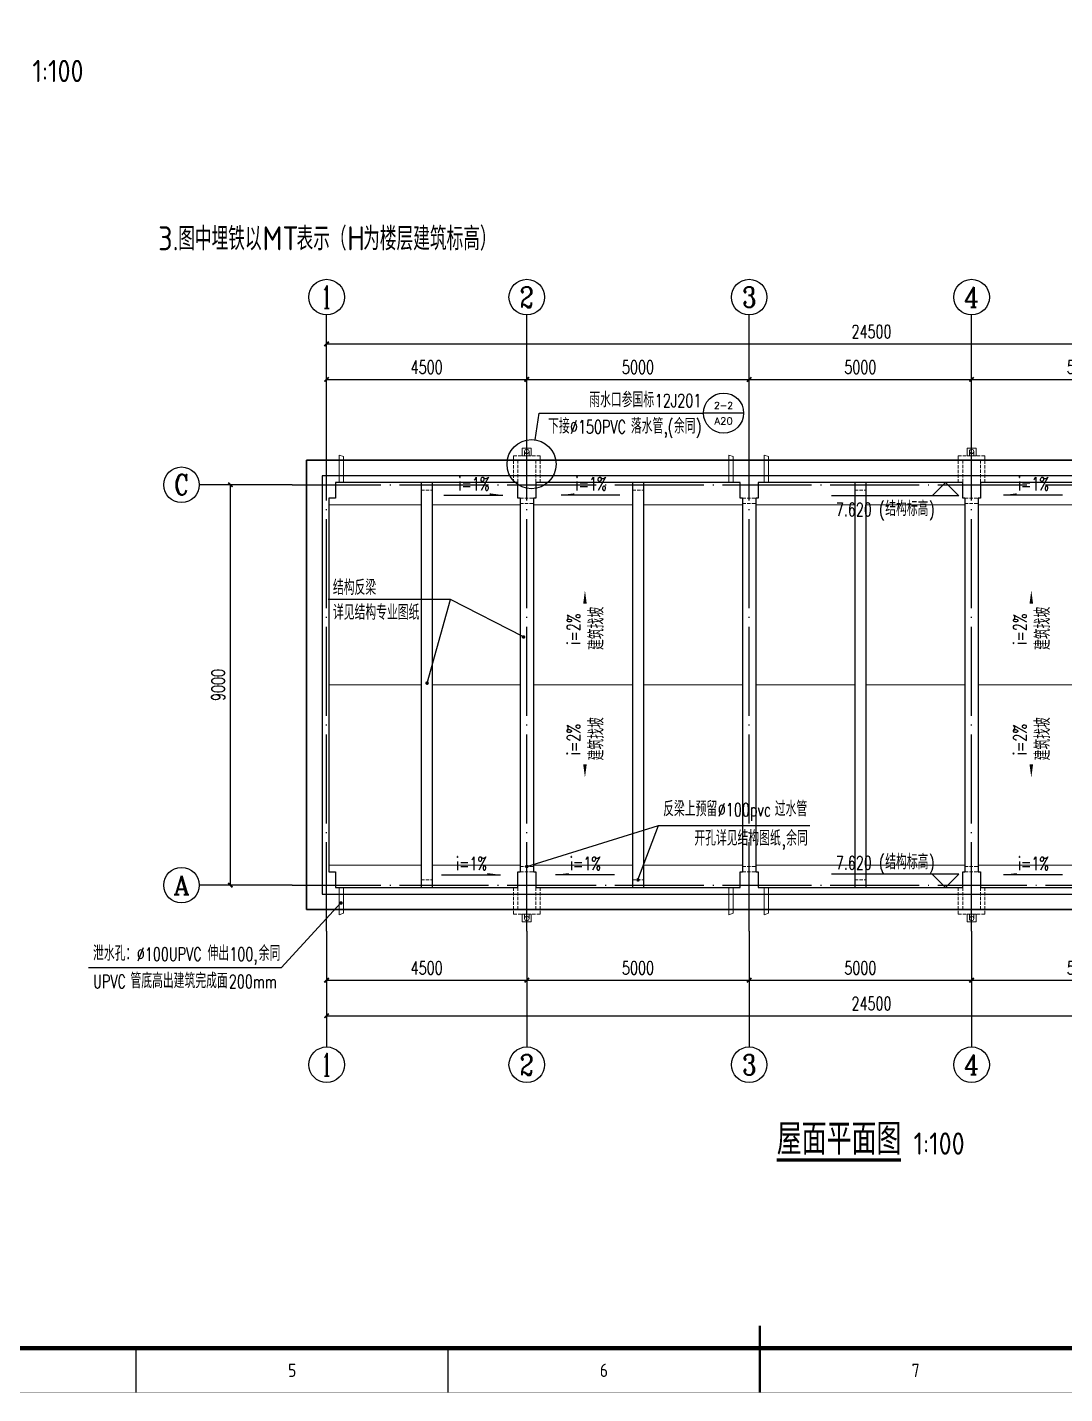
# Model space of a CAD drawing. Extents: x 170390 to 475615, y -37034 to 38097.
# Drawn here: x 317233 to 340554, y -30957 to -245 of the extents above; entities that cross this region are included whole.
import ezdxf
from ezdxf.enums import TextEntityAlignment as Align

# ---------------------------------------------------------------- set-up
doc = ezdxf.new("R2010")
doc.units = 0
doc.header["$LTSCALE"] = 1000
doc.header["$MEASUREMENT"] = 0
doc.linetypes.add('DASH', pattern=[0.35, 0.25, -0.1])
doc.linetypes.add('DOTE', pattern=[2.42, 2, -0.2, 0.02, -0.2])
doc.layers.get('0').update_dxf_attribs({"color": 8})
doc.layers.get('Defpoints').update_dxf_attribs({"color": 8})
for name, color, linetype in [('AXIS', 8, 'Continuous'), ('AXIS_TEXT', 8, 'Continuous'), ('DIM_ELEV', 8, 'Continuous'), ('DIM_IDEN', 8, 'Continuous'), ('DIM_LEAD', 8, 'Continuous'), ('DIM_SYMB', 8, 'Continuous'), ('DOTE', 8, 'DOTE'), ('PUB_TEXT', 8, 'Continuous'), ('WALL', 8, 'Continuous')]:
    doc.layers.add(name, color=color, linetype=linetype)
doc.layers.add('屋面', color=8, linetype='Continuous', lineweight=20)
doc.layers.add('水', color=8, linetype='Continuous', lineweight=18)
doc.styles.add('_HZTXT', font='txt.shx', dxfattribs={"width": 0.8, "bigfont": 'HZTXT.shx'})
doc.styles.add('_TCH_AXIS', font='COMPLEX.shx', dxfattribs={"bigfont": 'dxt.shx'})
doc.styles.add('_TCH_DIM', font='SIMPLEX', dxfattribs={"bigfont": 'GBCBIG'})
doc.styles.add('_TCH_DIM_T3', font='SIMPLEX', dxfattribs={"width": 0.705882, "bigfont": 'GBCBIG'})
doc.styles.add('_TCH_LABEL', font='COMPLEX', dxfattribs={"bigfont": 'GBCBIG'})
doc.styles.add('COMPLEX', font='COMPLEX')
doc.styles.get("Standard").update_dxf_attribs({"font": 'GBENOR', "bigfont": 'GBCBIG'})
doc.dimstyles.new('_TCH_ARCH&&100', dxfattribs={"dimtxt": 297.5, "dimasz": 100, "dimexe": 250, "dimexo": 300, "dimgap": 126.25, "dimtad": 1, "dimdec": 0, "dimzin": 0, "dimdsep": 46, "dimtxsty": '_TCH_DIM_T3', "dimblk": 'ARCHTICK', "dimcen": 0.09, "dimclrt": 7, "dimazin": 2, "dimtfac": 1, "dimtdec": 0, "dimtix": 1, "dimtmove": 2, "dimatfit": 3, "dimldrblk": 'ARCHTICK', "dimfxl": 0, "dimtolj": 1, "dimtzin": 0, "dimarcsym": 0})

# ---------------------------------------------------------------- blocks, each defined once
blk = doc.blocks.new('GEDI_WK_A1')
at = {"color": 3}
for p, q in [((280.33, 0), (280.33, 10)), ((350.42, 0), (350.42, 10)), ((420.5, 0), (420.5, 10))]:
    blk.add_line(p, q, dxfattribs=at)
for points, const_width in [([(0, 0), (841, 0), (841, 594), (0, 594)], 0.1), ([(25, 10), (831, 10), (831, 584), (25, 584)], 1)]:
    blk.add_lwpolyline(points, close=True, dxfattribs=dict(at, const_width=const_width))
at = {"color": 3, "const_width": 0.5}
blk.add_lwpolyline([(420.5, 0), (420.5, 15)], dxfattribs=at)
at = {"color": 3}
for s, p in [('5', (315.38, 5)), ('6', (385.46, 5)), ('7', (455.54, 5))]:
    blk.add_text(s, height=3, dxfattribs=at).set_placement(p, align=Align.MIDDLE)
blk = doc.blocks.new('_ArchTick')
at = {"color": 0, "linetype": 'ByBlock', "const_width": 0.4}
blk.add_lwpolyline([(-0.5, -0.5), (0.5, 0.5)], dxfattribs=at)
blk = doc.blocks.new('*D104')
at = {"layer": 'AXIS', "color": 0, "lineweight": -2, "transparency": 16777216}
for p, q in [((322884, -10527), (321548, -10527)), ((321798, -19527), (321798, -10527)), ((322884, -19527), (321548, -19527))]:
    blk.add_line(p, q, dxfattribs=at)
at = {"layer": 'Defpoints', "color": 0, "transparency": 16777216}
for p in [(321798, -10527), (323184, -10527), (323184, -19527)]:
    blk.add_point(p, dxfattribs=at)
at = {"layer": 'AXIS', "color": 0, "lineweight": -2, "transparency": 16777216, "xscale": 100, "yscale": 100, "zscale": 100}
for p, rotation in [((321798, -10527), 90), ((321798, -19527), 270)]:
    blk.add_blockref('_ArchTick', p, dxfattribs=dict(at, rotation=rotation))
at = {"layer": 'AXIS', "color": 7, "transparency": 16777216, "insert": (321523, -15027), "char_height": 297.5, "attachment_point": 5, "rotation": 90, "style": '_TCH_DIM_T3'}
blk.add_mtext('\\A1;9000', dxfattribs=at)
blk = doc.blocks.new('*D108')
at = {"layer": 'AXIS', "color": 0, "lineweight": -2, "transparency": 16777216}
for p, q in [((323961, -9003), (323961, -7910)), ((328461, -9003), (328461, -7910)), ((323961, -8160), (328461, -8160))]:
    blk.add_line(p, q, dxfattribs=at)
at = {"layer": 'Defpoints', "color": 0, "transparency": 16777216}
for p in [(328461, -8160), (323961, -9303), (328461, -9303)]:
    blk.add_point(p, dxfattribs=at)
at = {"layer": 'AXIS', "color": 0, "lineweight": -2, "transparency": 16777216, "xscale": 100, "yscale": 100, "zscale": 100, "rotation": 180}
blk.add_blockref('_ArchTick', (323961, -8160), dxfattribs=at)
at = {"layer": 'AXIS', "color": 0, "lineweight": -2, "transparency": 16777216, "xscale": 100, "yscale": 100, "zscale": 100}
blk.add_blockref('_ArchTick', (328461, -8160), dxfattribs=at)
at = {"layer": 'AXIS', "color": 7, "transparency": 16777216, "insert": (326211, -7885), "char_height": 297.5, "attachment_point": 5, "style": '_TCH_DIM_T3'}
blk.add_mtext('\\A1;4500', dxfattribs=at)
blk = doc.blocks.new('*D109')
at = {"layer": 'AXIS', "color": 0, "lineweight": -2, "transparency": 16777216}
for p, q in [((328461, -9003), (328461, -7910)), ((333461, -9003), (333461, -7910)), ((328461, -8160), (333461, -8160))]:
    blk.add_line(p, q, dxfattribs=at)
at = {"layer": 'Defpoints', "color": 0, "transparency": 16777216}
for p in [(333461, -8160), (328461, -9303), (333461, -9303)]:
    blk.add_point(p, dxfattribs=at)
at = {"layer": 'AXIS', "color": 0, "lineweight": -2, "transparency": 16777216, "xscale": 100, "yscale": 100, "zscale": 100, "rotation": 180}
blk.add_blockref('_ArchTick', (328461, -8160), dxfattribs=at)
at = {"layer": 'AXIS', "color": 0, "lineweight": -2, "transparency": 16777216, "xscale": 100, "yscale": 100, "zscale": 100}
blk.add_blockref('_ArchTick', (333461, -8160), dxfattribs=at)
at = {"layer": 'AXIS', "color": 7, "transparency": 16777216, "insert": (330961, -7885), "char_height": 297.5, "attachment_point": 5, "style": '_TCH_DIM_T3'}
blk.add_mtext('\\A1;5000', dxfattribs=at)
blk = doc.blocks.new('*D110')
at = {"layer": 'AXIS', "color": 0, "lineweight": -2, "transparency": 16777216}
for p, q in [((333461, -9003), (333461, -7910)), ((338461, -9003), (338461, -7910)), ((333461, -8160), (338461, -8160))]:
    blk.add_line(p, q, dxfattribs=at)
at = {"layer": 'Defpoints', "color": 0, "transparency": 16777216}
for p in [(338461, -8160), (333461, -9303), (338461, -9303)]:
    blk.add_point(p, dxfattribs=at)
at = {"layer": 'AXIS', "color": 0, "lineweight": -2, "transparency": 16777216, "xscale": 100, "yscale": 100, "zscale": 100, "rotation": 180}
blk.add_blockref('_ArchTick', (333461, -8160), dxfattribs=at)
at = {"layer": 'AXIS', "color": 0, "lineweight": -2, "transparency": 16777216, "xscale": 100, "yscale": 100, "zscale": 100}
blk.add_blockref('_ArchTick', (338461, -8160), dxfattribs=at)
at = {"layer": 'AXIS', "color": 7, "transparency": 16777216, "insert": (335961, -7885), "char_height": 297.5, "attachment_point": 5, "style": '_TCH_DIM_T3'}
blk.add_mtext('\\A1;5000', dxfattribs=at)
blk = doc.blocks.new('*D111')
at = {"layer": 'AXIS', "color": 0, "lineweight": -2, "transparency": 16777216}
for p, q in [((338461, -9003), (338461, -7910)), ((343461, -9003), (343461, -7910)), ((338461, -8160), (343461, -8160))]:
    blk.add_line(p, q, dxfattribs=at)
at = {"layer": 'Defpoints', "color": 0, "transparency": 16777216}
for p in [(343461, -8160), (338461, -9303), (343461, -9303)]:
    blk.add_point(p, dxfattribs=at)
at = {"layer": 'AXIS', "color": 0, "lineweight": -2, "transparency": 16777216, "xscale": 100, "yscale": 100, "zscale": 100, "rotation": 180}
blk.add_blockref('_ArchTick', (338461, -8160), dxfattribs=at)
at = {"layer": 'AXIS', "color": 0, "lineweight": -2, "transparency": 16777216, "xscale": 100, "yscale": 100, "zscale": 100}
blk.add_blockref('_ArchTick', (343461, -8160), dxfattribs=at)
at = {"layer": 'AXIS', "color": 7, "transparency": 16777216, "insert": (340961, -7885), "char_height": 297.5, "attachment_point": 5, "style": '_TCH_DIM_T3'}
blk.add_mtext('\\A1;5000', dxfattribs=at)
blk = doc.blocks.new('*D113')
at = {"layer": 'AXIS', "color": 0, "lineweight": -2, "transparency": 16777216}
for p, q in [((323961, -9003), (323961, -7110)), ((323961, -7360), (348461, -7360)), ((348461, -9003), (348461, -7110))]:
    blk.add_line(p, q, dxfattribs=at)
at = {"layer": 'Defpoints', "color": 0, "transparency": 16777216}
for p in [(348461, -7360), (323961, -9303), (348461, -9303)]:
    blk.add_point(p, dxfattribs=at)
at = {"layer": 'AXIS', "color": 0, "lineweight": -2, "transparency": 16777216, "xscale": 100, "yscale": 100, "zscale": 100, "rotation": 180}
blk.add_blockref('_ArchTick', (323961, -7360), dxfattribs=at)
at = {"layer": 'AXIS', "color": 0, "lineweight": -2, "transparency": 16777216, "xscale": 100, "yscale": 100, "zscale": 100}
blk.add_blockref('_ArchTick', (348461, -7360), dxfattribs=at)
at = {"layer": 'AXIS', "color": 7, "transparency": 16777216, "insert": (336211, -7085), "char_height": 297.5, "attachment_point": 5, "style": '_TCH_DIM_T3'}
blk.add_mtext('\\A1;24500', dxfattribs=at)
blk = doc.blocks.new('*D114')
at = {"layer": 'AXIS', "color": 0, "lineweight": -2, "transparency": 16777216}
for p, q in [((323961, -20859), (323961, -21913)), ((328461, -20859), (328461, -21913)), ((323961, -21663), (328461, -21663))]:
    blk.add_line(p, q, dxfattribs=at)
at = {"layer": 'Defpoints', "color": 0, "transparency": 16777216}
for p in [(323961, -20559), (328461, -20559), (328461, -21663)]:
    blk.add_point(p, dxfattribs=at)
at = {"layer": 'AXIS', "color": 0, "lineweight": -2, "transparency": 16777216, "xscale": 100, "yscale": 100, "zscale": 100, "rotation": 180}
blk.add_blockref('_ArchTick', (323961, -21663), dxfattribs=at)
at = {"layer": 'AXIS', "color": 0, "lineweight": -2, "transparency": 16777216, "xscale": 100, "yscale": 100, "zscale": 100}
blk.add_blockref('_ArchTick', (328461, -21663), dxfattribs=at)
at = {"layer": 'AXIS', "color": 7, "transparency": 16777216, "insert": (326211, -21388), "char_height": 297.5, "attachment_point": 5, "style": '_TCH_DIM_T3'}
blk.add_mtext('\\A1;4500', dxfattribs=at)
blk = doc.blocks.new('*D115')
at = {"layer": 'AXIS', "color": 0, "lineweight": -2, "transparency": 16777216}
for p, q in [((328461, -20859), (328461, -21913)), ((333461, -20859), (333461, -21913)), ((328461, -21663), (333461, -21663))]:
    blk.add_line(p, q, dxfattribs=at)
at = {"layer": 'Defpoints', "color": 0, "transparency": 16777216}
for p in [(328461, -20559), (333461, -20559), (333461, -21663)]:
    blk.add_point(p, dxfattribs=at)
at = {"layer": 'AXIS', "color": 0, "lineweight": -2, "transparency": 16777216, "xscale": 100, "yscale": 100, "zscale": 100, "rotation": 180}
blk.add_blockref('_ArchTick', (328461, -21663), dxfattribs=at)
at = {"layer": 'AXIS', "color": 0, "lineweight": -2, "transparency": 16777216, "xscale": 100, "yscale": 100, "zscale": 100}
blk.add_blockref('_ArchTick', (333461, -21663), dxfattribs=at)
at = {"layer": 'AXIS', "color": 7, "transparency": 16777216, "insert": (330961, -21388), "char_height": 297.5, "attachment_point": 5, "style": '_TCH_DIM_T3'}
blk.add_mtext('\\A1;5000', dxfattribs=at)
blk = doc.blocks.new('*D116')
at = {"layer": 'AXIS', "color": 0, "lineweight": -2, "transparency": 16777216}
for p, q in [((333461, -20859), (333461, -21913)), ((338461, -20859), (338461, -21913)), ((333461, -21663), (338461, -21663))]:
    blk.add_line(p, q, dxfattribs=at)
at = {"layer": 'Defpoints', "color": 0, "transparency": 16777216}
for p in [(333461, -20559), (338461, -20559), (338461, -21663)]:
    blk.add_point(p, dxfattribs=at)
at = {"layer": 'AXIS', "color": 0, "lineweight": -2, "transparency": 16777216, "xscale": 100, "yscale": 100, "zscale": 100, "rotation": 180}
blk.add_blockref('_ArchTick', (333461, -21663), dxfattribs=at)
at = {"layer": 'AXIS', "color": 0, "lineweight": -2, "transparency": 16777216, "xscale": 100, "yscale": 100, "zscale": 100}
blk.add_blockref('_ArchTick', (338461, -21663), dxfattribs=at)
at = {"layer": 'AXIS', "color": 7, "transparency": 16777216, "insert": (335961, -21388), "char_height": 297.5, "attachment_point": 5, "style": '_TCH_DIM_T3'}
blk.add_mtext('\\A1;5000', dxfattribs=at)
blk = doc.blocks.new('*D117')
at = {"layer": 'AXIS', "color": 0, "lineweight": -2, "transparency": 16777216}
for p, q in [((338461, -20859), (338461, -21913)), ((343461, -20859), (343461, -21913)), ((338461, -21663), (343461, -21663))]:
    blk.add_line(p, q, dxfattribs=at)
at = {"layer": 'Defpoints', "color": 0, "transparency": 16777216}
for p in [(338461, -20559), (343461, -20559), (343461, -21663)]:
    blk.add_point(p, dxfattribs=at)
at = {"layer": 'AXIS', "color": 0, "lineweight": -2, "transparency": 16777216, "xscale": 100, "yscale": 100, "zscale": 100, "rotation": 180}
blk.add_blockref('_ArchTick', (338461, -21663), dxfattribs=at)
at = {"layer": 'AXIS', "color": 0, "lineweight": -2, "transparency": 16777216, "xscale": 100, "yscale": 100, "zscale": 100}
blk.add_blockref('_ArchTick', (343461, -21663), dxfattribs=at)
at = {"layer": 'AXIS', "color": 7, "transparency": 16777216, "insert": (340961, -21388), "char_height": 297.5, "attachment_point": 5, "style": '_TCH_DIM_T3'}
blk.add_mtext('\\A1;5000', dxfattribs=at)
blk = doc.blocks.new('*D119')
at = {"layer": 'AXIS', "color": 0, "lineweight": -2, "transparency": 16777216}
for p, q in [((323961, -20859), (323961, -22713)), ((348461, -20859), (348461, -22713)), ((323961, -22463), (348461, -22463))]:
    blk.add_line(p, q, dxfattribs=at)
at = {"layer": 'Defpoints', "color": 0, "transparency": 16777216}
for p in [(323961, -20559), (348461, -20559), (348461, -22463)]:
    blk.add_point(p, dxfattribs=at)
at = {"layer": 'AXIS', "color": 0, "lineweight": -2, "transparency": 16777216, "xscale": 100, "yscale": 100, "zscale": 100, "rotation": 180}
blk.add_blockref('_ArchTick', (323961, -22463), dxfattribs=at)
at = {"layer": 'AXIS', "color": 0, "lineweight": -2, "transparency": 16777216, "xscale": 100, "yscale": 100, "zscale": 100}
blk.add_blockref('_ArchTick', (348461, -22463), dxfattribs=at)
at = {"layer": 'AXIS', "color": 7, "transparency": 16777216, "insert": (336211, -22188), "char_height": 297.5, "attachment_point": 5, "style": '_TCH_DIM_T3'}
blk.add_mtext('\\A1;24500', dxfattribs=at)
blk = doc.blocks.new('_AXISO')
blk.add_circle((0, 0), 0.5)
at = {"layer": 'AXIS_TEXT', "style": 'COMPLEX', "width": 1.041667}
blk.add_attdef('A', text='', height=0.56, dxfattribs=at).set_placement((-0.25, -0.28), (0.25, -0.28), align=Align.FIT)

msp = doc.modelspace()

# ---------------------------------------------------------------- hatches: boundary and pattern name
at = {"layer": 'DIM_SYMB'}
for points in [[(327924.9, -10759.5), (327624.9, -10759.5), (327624.9, -10719.5)], [(329231.5, -10759.5), (329531.5, -10759.5), (329531.5, -10719.5)], [(339178.6, -10759.5), (339478.6, -10759.5), (339478.6, -10719.5)], [(327871.6, -19295.2), (327571.6, -19295.2), (327571.6, -19255.2)], [(329104.9, -19295.2), (329404.9, -19295.2), (329404.9, -19255.2)], [(339178.6, -19295.2), (339478.6, -19295.2), (339478.6, -19255.2)]]:
    msp.add_hatch(color=256, dxfattribs=at).paths.add_polyline_path(points)

# ---------------------------------------------------------------- linework, layer by layer
for p, q in [((328661.5, -9977.3), (328261.5, -9977.3)), ((338661.5, -9977.3), (338261.5, -9977.3)), ((328661.5, -20077.3), (328261.5, -20077.3)), ((338661.5, -20077.3), (338261.5, -20077.3))]:
    msp.add_line(p, q)
at = {"color": 4}
for p, q in [((326086.5, -10477.3), (326086.5, -19577.3)), ((326336.5, -10477.3), (326336.5, -19577.3)), ((330836.5, -10477.3), (330836.5, -19577.3)), ((331086.5, -10477.3), (331086.5, -19577.3)), ((335836.5, -10477.3), (335836.5, -19577.3)), ((336086.5, -10477.3), (336086.5, -19577.3)), ((328311.5, -10827.3), (328311.5, -19227.3)), ((328611.5, -10827.3), (328611.5, -19227.3)), ((333311.5, -10827.3), (333311.5, -19227.3)), ((333611.5, -10827.3), (333611.5, -19227.3)), ((338311.5, -10827.3), (338311.5, -19227.3)), ((338611.5, -10827.3), (338611.5, -19227.3))]:
    msp.add_line(p, q, dxfattribs=at)
for points in [[(343961.5, -20077.3), (323511.5, -20077.3), (323511.5, -9977.3), (343961.5, -9977.3)], [(348911.5, -14777.3), (343961.5, -14777.3), (343961.5, -9977.3), (323511.5, -9977.3), (323511.5, -20077.3), (348911.5, -20077.3), (348911.5, -14777.3)]]:
    msp.add_lwpolyline(points)
msp.add_lwpolyline([(348561.5, -15127.3), (343611.5, -15127.3), (343611.5, -10327.3), (323861.5, -10327.3), (323861.5, -19727.3), (348561.5, -19727.3)], close=True)
for points in [[(324161.5, -10477.3), (324161.5, -10827.3), (324011.5, -10827.3)], [(328261.5, -10477.3), (324161.5, -10477.3)], [(328311.5, -10827.3), (328261.5, -10827.3), (328261.5, -10477.3)], [(328661.5, -10477.3), (328661.5, -10827.3), (328611.5, -10827.3)], [(333261.5, -10477.3), (328661.5, -10477.3)], [(333311.5, -10827.3), (333261.5, -10827.3), (333261.5, -10477.3)], [(333661.5, -10477.3), (333661.5, -10827.3), (333611.5, -10827.3)], [(338261.5, -10477.3), (333661.5, -10477.3)], [(338311.5, -10827.3), (338261.5, -10827.3), (338261.5, -10477.3)], [(338661.5, -10477.3), (338661.5, -10827.3), (338611.5, -10827.3)], [(343261.5, -10477.3), (338661.5, -10477.3)], [(324011.5, -10827.3), (324011.5, -19227.3)], [(324011.5, -19227.3), (324161.5, -19227.3), (324161.5, -19577.3)], [(328261.5, -19577.3), (328261.5, -19227.3), (328311.5, -19227.3)], [(328611.5, -19227.3), (328661.5, -19227.3), (328661.5, -19577.3)], [(333261.5, -19577.3), (333261.5, -19227.3), (333311.5, -19227.3)], [(333611.5, -19227.3), (333661.5, -19227.3), (333661.5, -19577.3)], [(338261.5, -19577.3), (338261.5, -19227.3), (338311.5, -19227.3)], [(338611.5, -19227.3), (338661.5, -19227.3), (338661.5, -19577.3)], [(324161.5, -19577.3), (328261.5, -19577.3)], [(328661.5, -19577.3), (333261.5, -19577.3)], [(333661.5, -19577.3), (338261.5, -19577.3)], [(338661.5, -19577.3), (343261.5, -19577.3)]]:
    msp.add_lwpolyline(points, dxfattribs=at)
at = {"layer": 'AXIS'}
for p, q in [((323961.5, -9303.5), (323961.5, -6709.6)), ((328461.5, -9303.5), (328461.5, -6709.6)), ((333461.5, -9303.5), (333461.5, -6709.6)), ((338461.5, -9303.5), (338461.5, -6709.6)), ((323183.6, -10527.3), (321098.3, -10527.3)), ((323183.6, -19527.3), (321098.3, -19527.3)), ((323961.5, -20558.9), (323961.5, -23163.2)), ((328461.5, -20558.9), (328461.5, -23163.2)), ((333461.5, -20558.9), (333461.5, -23163.2)), ((338461.5, -20558.9), (338461.5, -23163.2))]:
    msp.add_line(p, q, dxfattribs=at)
at = {"layer": 'DIM_ELEV'}
for p, q in [((337872.8, -10477.3), (337572.8, -10777.3)), ((337872.8, -10477.3), (338172.8, -10777.3)), ((338172.8, -10777.3), (335313.5, -10777.3)), ((338172.8, -19277.3), (335313.5, -19277.3)), ((337872.8, -19577.3), (337572.8, -19277.3)), ((337872.8, -19577.3), (338172.8, -19277.3))]:
    msp.add_line(p, q, dxfattribs=at)
at = {"layer": 'DIM_IDEN'}
for p, q in [((328650.7, -9517.2), (328740.2, -8916.2)), ((328740.2, -8916.2), (332435.7, -8916.2)), ((333335.7, -8916.2), (332435.7, -8916.2))]:
    msp.add_line(p, q, dxfattribs=at)
for centre, radius in [((332885.7, -8916.2), 450), ((328569.3, -10063.1), 551.9)]:
    msp.add_circle(centre, radius, dxfattribs=at)
at = {"layer": 'DIM_LEAD'}
for p, q in [((326744, -13108.5), (323998.1, -13108.5)), ((326219.6, -14985.4), (326744, -13108.5)), ((328388.1, -13948.5), (326744, -13108.5)), ((328388.1, -13948.5), (326744, -13108.5)), ((328461.5, -19107.3), (331419.2, -18183.4)), ((330961.5, -19407.3), (331419.2, -18183.4)), ((330961.5, -19407.3), (331419.2, -18183.4)), ((331419.2, -18183.4), (334826.2, -18183.4)), ((324284.3, -19927.5), (322943.5, -21388.7)), ((322943.5, -21388.7), (318606.2, -21388.7))]:
    msp.add_line(p, q, dxfattribs=at)
at = {"layer": 'DIM_LEAD', "const_width": 40}
for points in [[(328405.9, -13957.6, 1), (328370.3, -13939.4, 1)], [(328405.9, -13957.6, 1), (328370.3, -13939.4, 1)], [(326214.2, -15004.7, 1), (326225, -14966.2, 1)], [(328442.4, -19113.3, 1), (328480.6, -19101.4, 1)], [(330954.5, -19426.1, 1), (330968.5, -19388.6, 1)], [(330954.5, -19426.1, 1), (330968.5, -19388.6, 1)], [(324297.8, -19912.8, 1), (324270.8, -19942.2, 1)]]:
    msp.add_lwpolyline(points, format="xyb", close=True, dxfattribs=at)
at = {"layer": 'DIM_SYMB'}
for points in [[(326599.4, -10759.5), (327924.9, -10759.5)], [(330557, -10759.5), (329231.5, -10759.5)], [(340504, -10759.5), (339178.6, -10759.5)], [(326546.1, -19295.2), (327871.6, -19295.2)], [(330430.4, -19295.2), (329104.9, -19295.2)], [(340504, -19295.2), (339178.6, -19295.2)]]:
    msp.add_lwpolyline(points, dxfattribs=at)
for points in [[(329769.7, -14627.2, 0, 0, 0), (329769.7, -12900.8, 0, 80, 0), (329769.7, -13200.8, 0, 0, 0)], [(339804.1, -14627.2, 0, 0, 0), (339804.1, -12900.8, 0, 80, 0), (339804.1, -13200.8, 0, 0, 0)], [(329769.7, -15383.6, 0, 0, 0), (329769.7, -17110, 0, 80, 0), (329769.7, -16810, 0, 0, 0)], [(339804.1, -15383.6, 0, 0, 0), (339804.1, -17110, 0, 80, 0), (339804.1, -16810, 0, 0, 0)]]:
    msp.add_lwpolyline(points, format="xyseb", dxfattribs=at)
at = {"layer": 'DIM_SYMB', "lineweight": 0, "const_width": 70}
msp.add_lwpolyline([(334082.2, -25703.2), (336876.7, -25703.2)], dxfattribs=at)
at = {"layer": 'DOTE'}
for p, q in [((323961.5, -20558.9), (323961.5, -9303.5)), ((328461.5, -20558.9), (328461.5, -9303.5)), ((333461.5, -20558.9), (333461.5, -9303.5)), ((338461.5, -20558.9), (338461.5, -9303.5)), ((323183.6, -10527.3), (349517.3, -10527.3)), ((323183.6, -19527.3), (349517.3, -19527.3))]:
    msp.add_line(p, q, dxfattribs=at)
at = {"layer": 'WALL'}
msp.add_line((323511.5, -10427.3), (323511.5, -19627.3), dxfattribs=at)
at = {"layer": '屋面'}
for p, q in [((324011.5, -15027.3), (326086.5, -15027.3)), ((326336.5, -15027.3), (328311.5, -15027.3)), ((328611.5, -15027.3), (330836.5, -15027.3)), ((331086.5, -15027.3), (333311.5, -15027.3)), ((333611.5, -15027.3), (335836.5, -15027.3)), ((336086.5, -15027.3), (338311.5, -15027.3)), ((338611.5, -15027.3), (340836.5, -15027.3))]:
    msp.add_line(p, q, dxfattribs=at)
for points in [[(326086.5, -10977.3), (324011.5, -10977.3)], [(328311.5, -10977.3), (326336.5, -10977.3)], [(330836.5, -10977.3), (328611.5, -10977.3)], [(333311.5, -10977.3), (331086.5, -10977.3)], [(335836.5, -10977.3), (333611.5, -10977.3)], [(338311.5, -10977.3), (336086.5, -10977.3)], [(340836.5, -10977.3), (338611.5, -10977.3)], [(326086.5, -19077.3), (324011.5, -19077.3)], [(328311.5, -19077.3), (326336.5, -19077.3)], [(330836.5, -19077.3), (328611.5, -19077.3)], [(333311.5, -19077.3), (331086.5, -19077.3)], [(335836.5, -19077.3), (333611.5, -19077.3)], [(338311.5, -19077.3), (336086.5, -19077.3)], [(340836.5, -19077.3), (338611.5, -19077.3)]]:
    msp.add_lwpolyline(points, dxfattribs=at)
at = {"layer": '水', "color": 6, "ltscale": 0.3}
for p, q in [((324242, -9861.7), (324242, -10477.3)), ((324342, -9895.3), (324242, -9861.7)), ((324342, -9895.3), (324342, -10477.3)), ((333002.8, -9861.7), (333002.8, -10477.3)), ((333102.8, -9895.3), (333002.8, -9861.7)), ((333102.8, -9895.3), (333102.8, -10477.3)), ((333797.8, -9861.7), (333797.8, -10477.3)), ((333897.8, -9895.3), (333797.8, -9861.7)), ((333897.8, -9895.3), (333897.8, -10477.3)), ((324242, -20192.9), (324242, -19577.3)), ((324342, -20159.4), (324342, -19577.3)), ((333002.8, -20192.9), (333002.8, -19577.3)), ((333102.8, -20159.4), (333102.8, -19577.3)), ((333797.8, -20192.9), (333797.8, -19577.3)), ((333897.8, -20159.4), (333897.8, -19577.3)), ((324342, -20159.4), (324242, -20192.9)), ((333102.8, -20159.4), (333002.8, -20192.9)), ((333897.8, -20159.4), (333797.8, -20192.9))]:
    msp.add_line(p, q, dxfattribs=at)
at = {"layer": '水', "linetype": 'DASH', "ltscale": 0.3}
for p, q in [((328161.5, -9877.3), (328161.5, -10477.3)), ((328761.5, -9877.3), (328161.5, -9877.3)), ((328261.5, -9977.3), (328261.5, -10477.3)), ((328661.5, -9977.3), (328261.5, -9977.3)), ((328661.5, -9977.3), (328661.5, -10477.3)), ((328761.5, -9877.3), (328761.5, -10477.3)), ((338161.5, -9877.3), (338161.5, -10477.3)), ((338761.5, -9877.3), (338161.5, -9877.3)), ((338261.5, -9977.3), (338261.5, -10477.3)), ((338661.5, -9977.3), (338261.5, -9977.3)), ((338661.5, -9977.3), (338661.5, -10477.3)), ((338761.5, -9877.3), (338761.5, -10477.3)), ((326086.5, -10527.3), (326336.5, -10527.3)), ((326086.5, -10647.3), (326336.5, -10647.3)), ((330836.5, -10527.3), (331086.5, -10527.3)), ((330836.5, -10647.3), (331086.5, -10647.3)), ((335836.5, -10527.3), (336086.5, -10527.3)), ((335836.5, -10647.3), (336086.5, -10647.3)), ((328311.5, -10827.3), (328611.5, -10827.3)), ((328311.5, -10947.3), (328611.5, -10947.3)), ((333311.5, -10827.3), (333611.5, -10827.3)), ((333311.5, -10947.3), (333611.5, -10947.3)), ((338311.5, -10827.3), (338611.5, -10827.3)), ((338311.5, -10947.3), (338611.5, -10947.3)), ((328311.5, -19107.3), (328611.5, -19107.3)), ((328311.5, -19227.3), (328611.5, -19227.3)), ((333311.5, -19107.3), (333611.5, -19107.3)), ((333311.5, -19227.3), (333611.5, -19227.3)), ((338311.5, -19107.3), (338611.5, -19107.3)), ((338311.5, -19227.3), (338611.5, -19227.3)), ((326086.5, -19407.3), (326336.5, -19407.3)), ((326086.5, -19527.3), (326336.5, -19527.3)), ((328161.5, -20177.3), (328161.5, -19577.3)), ((328261.5, -20077.3), (328261.5, -19577.3)), ((328661.5, -20077.3), (328661.5, -19577.3)), ((328761.5, -20177.3), (328761.5, -19577.3)), ((330836.5, -19407.3), (331086.5, -19407.3)), ((330836.5, -19527.3), (331086.5, -19527.3)), ((335836.5, -19407.3), (336086.5, -19407.3)), ((335836.5, -19527.3), (336086.5, -19527.3)), ((338161.5, -20177.3), (338161.5, -19577.3)), ((338261.5, -20077.3), (338261.5, -19577.3)), ((338661.5, -20077.3), (338661.5, -19577.3)), ((338761.5, -20177.3), (338761.5, -19577.3)), ((328761.5, -20177.3), (328161.5, -20177.3)), ((328661.5, -20077.3), (328261.5, -20077.3)), ((338761.5, -20177.3), (338161.5, -20177.3)), ((338661.5, -20077.3), (338261.5, -20077.3))]:
    msp.add_line(p, q, dxfattribs=at)
at = {"layer": '水'}
for p, q in [((328561.5, -9877.3), (328361.5, -9877.3)), ((338561.5, -9877.3), (338361.5, -9877.3)), ((328561.5, -20177.3), (328361.5, -20177.3)), ((338561.5, -20177.3), (338361.5, -20177.3))]:
    msp.add_line(p, q, dxfattribs=at)
for points in [[(328561.5, -9877.3), (328561.5, -9703.4), (328361.5, -9703.4), (328361.5, -9877.3)], [(328411.5, -9777.3), (328411.5, -9877.3)], [(328511.5, -9777.3), (328511.5, -9877.3)], [(338561.5, -9877.3), (338561.5, -9703.4), (338361.5, -9703.4), (338361.5, -9877.3)], [(338411.5, -9777.3), (338411.5, -9877.3)], [(338511.5, -9777.3), (338511.5, -9877.3)], [(328561.5, -20177.3), (328561.5, -20351.2), (328361.5, -20351.2), (328361.5, -20177.3)], [(328411.5, -20277.3), (328411.5, -20177.3)], [(328511.5, -20277.3), (328511.5, -20177.3)], [(338561.5, -20177.3), (338561.5, -20351.2), (338361.5, -20351.2), (338361.5, -20177.3)], [(338411.5, -20277.3), (338411.5, -20177.3)], [(338511.5, -20277.3), (338511.5, -20177.3)]]:
    msp.add_lwpolyline(points, dxfattribs=at)
for centre, start, end in [((328461.5, -9777.3), 0, 180), ((328461.5, -9777.3), 180, 0), ((338461.5, -9777.3), 0, 180), ((338461.5, -9777.3), 180, 0), ((328461.5, -20277.3), 0, 180), ((338461.5, -20277.3), 0, 180), ((328461.5, -20277.3), 180, 0), ((338461.5, -20277.3), 180, 0)]:
    msp.add_arc(centre, 50, start, end, dxfattribs=at)

# ---------------------------------------------------------------- block references
at = {"xscale": 100, "yscale": 100, "zscale": 100}
msp.add_blockref('GEDI_WK_A1', (291650.1, -30931.7), dxfattribs=at)
at = {"layer": 'AXIS'}
ref = msp.add_blockref('_AXISO', (323961.5, -6309.6), dxfattribs=dict(at, xscale=800, yscale=800, zscale=800))
ref.add_attrib('A', '1', dxfattribs={"layer": 'AXIS_TEXT', "height": 514.7, "style": '_TCH_AXIS'}).set_placement((323851.2, -6566.9), (324071.8, -6566.9), align=Align.FIT)
ref = msp.add_blockref('_AXISO', (328461.5, -6309.6), dxfattribs=dict(at, xscale=800, yscale=800, zscale=800))
ref.add_attrib('A', '2', dxfattribs={"layer": 'AXIS_TEXT', "height": 465.9, "style": '_TCH_AXIS'}).set_placement((328306.2, -6542.6), (328616.8, -6542.6), align=Align.FIT)
ref = msp.add_blockref('_AXISO', (333461.5, -6309.6), dxfattribs=dict(at, xscale=800, yscale=800, zscale=800))
ref.add_attrib('A', '3', dxfattribs={"layer": 'AXIS_TEXT', "height": 465.9, "style": '_TCH_AXIS'}).set_placement((333306.2, -6542.6), (333616.8, -6542.6), align=Align.FIT)
ref = msp.add_blockref('_AXISO', (338461.5, -6309.6), dxfattribs=dict(at, xscale=800, yscale=800, zscale=800))
ref.add_attrib('A', '4', dxfattribs={"layer": 'AXIS_TEXT', "height": 445.4, "style": '_TCH_AXIS'}).set_placement((338291.8, -6532.3), (338631.2, -6532.3), align=Align.FIT)
ref = msp.add_blockref('_AXISO', (320698.3, -10527.3), dxfattribs=dict(at, xscale=800, yscale=800, zscale=800))
ref.add_attrib('A', 'C', dxfattribs={"layer": 'AXIS_TEXT', "height": 455.7, "style": '_TCH_AXIS'}).set_placement((320535.6, -10755.2), (320861.1, -10755.2), align=Align.FIT)
ref = msp.add_blockref('_AXISO', (320698.3, -19527.3), dxfattribs=dict(at, xscale=800, yscale=800, zscale=800))
ref.add_attrib('A', 'A', dxfattribs={"layer": 'AXIS_TEXT', "height": 425.2, "style": '_TCH_AXIS'}).set_placement((320516.1, -19739.9), (320880.6, -19739.9), align=Align.FIT)
ref = msp.add_blockref('_AXISO', (323961.5, -23563.2), dxfattribs=dict(at, xscale=800, yscale=800, zscale=800))
ref.add_attrib('A', '1', dxfattribs={"layer": 'AXIS_TEXT', "height": 514.7, "style": '_TCH_AXIS'}).set_placement((323851.2, -23820.5), (324071.8, -23820.5), align=Align.FIT)
ref = msp.add_blockref('_AXISO', (328461.5, -23563.2), dxfattribs=dict(at, xscale=800, yscale=800, zscale=800))
ref.add_attrib('A', '2', dxfattribs={"layer": 'AXIS_TEXT', "height": 465.9, "style": '_TCH_AXIS'}).set_placement((328306.2, -23796.2), (328616.8, -23796.2), align=Align.FIT)
ref = msp.add_blockref('_AXISO', (333461.5, -23563.2), dxfattribs=dict(at, xscale=800, yscale=800, zscale=800))
ref.add_attrib('A', '3', dxfattribs={"layer": 'AXIS_TEXT', "height": 465.9, "style": '_TCH_AXIS'}).set_placement((333306.2, -23796.2), (333616.8, -23796.2), align=Align.FIT)
ref = msp.add_blockref('_AXISO', (338461.5, -23563.2), dxfattribs=dict(at, xscale=800, yscale=800, zscale=800))
ref.add_attrib('A', '4', dxfattribs={"layer": 'AXIS_TEXT', "height": 445.4, "style": '_TCH_AXIS'}).set_placement((338291.8, -23785.9), (338631.2, -23785.9), align=Align.FIT)

# ---------------------------------------------------------------- texts
at = {"layer": 'DIM_ELEV', "color": 7, "style": '_TCH_DIM', "width": 0.705882}
for s, p in [('7.620', (335409.5, -11232.3)), ('(', (336379.5, -11232.3)), (')', (337502.5, -11232.3)), ('7.620', (335409.5, -19172.3)), ('(', (336379.5, -19172.3)), (')', (337502.5, -19172.3))]:
    msp.add_text(s, height=297.5, dxfattribs=at).set_placement(p)
at = {"layer": 'DIM_ELEV', "color": 7, "style": '_TCH_DIM'}
for p in [(336519.5, -11232.3), (336519.5, -19172.3)]:
    msp.add_text('结构标高', height=337.59, dxfattribs=at).set_placement(p)
at = {"layer": 'DIM_IDEN', "color": 7, "style": '_TCH_LABEL'}
for s, p in [('雨水口参国标', (329866.3, -8785.2)), ('下接', (328940.5, -9375.4)), ('落水管', (330802, -9375.4)), ('余同', (331769.3, -9375.4))]:
    msp.add_text(s, height=337.59, dxfattribs=at).set_placement(p)
at = {"layer": 'DIM_IDEN', "color": 7, "style": '_TCH_LABEL', "width": 0.705882}
for s, p in [('12J201', (331340.7, -8785.2)), ('%%c150PVC', (329432, -9375.4)), (',(', (331539.3, -9375.4)), (')', (332260.7, -9375.4))]:
    msp.add_text(s, height=297.5, dxfattribs=at).set_placement(p)
at = {"layer": 'DIM_IDEN', "color": 7, "style": '_TCH_LABEL'}
for s, height, p, p2 in [('2-2', 149.75, (332671.8, -8817.8), (333099.7, -8817.8)), ('A20', 157.87, (332679, -9170.8), (333092.5, -9170.8))]:
    msp.add_text(s, height=height, dxfattribs=at).set_placement(p, p2, align=Align.FIT)
at = {"layer": 'DIM_LEAD', "color": 7, "style": '_TCH_DIM'}
for s, p in [('结构反梁', (324103.1, -13003.5)), ('详见结构专业图纸', (324103.1, -13563.5)), ('反梁上预留', (331527.4, -17979.2)), ('过水管', (334036.1, -17979.2)), ('开孔详见结构图纸', (332227, -18638.4)), ('余同', (334293, -18638.4)), ('泄水孔：', (318711.2, -21227)), ('伸出', (321284.2, -21227)), ('余同', (322435.6, -21227)), ('管底高出建筑完成面', (319551.2, -21843.7))]:
    msp.add_text(s, height=337.59, dxfattribs=at).set_placement(p)
at = {"layer": 'DIM_LEAD', "color": 7, "style": '_TCH_DIM', "width": 0.705882}
for s, p in [('%%c100pvc', (332756.1, -17979.2)), (',', (334193, -18638.4)), ('%%c100UPVC', (319694.2, -21227)), ('100,', (321775.6, -21227)), ('UPVC', (318711.2, -21843.7)), ('200mm', (321762.9, -21843.7))]:
    msp.add_text(s, height=297.5, dxfattribs=at).set_placement(p)
at = {"layer": 'DIM_SYMB', "color": 7}
for p in [(317347.9, -1476.5, 337350.9), (337156.7, -25585.2, 337350.9)]:
    msp.add_text('1:100', height=500, dxfattribs=at).set_placement(p)
for s, height, style, width, p in [('i=1%%%', 297.5, '_TCH_DIM', 0.705882, (326922.2, -10654.5)), ('i=1%%%', 297.5, '_TCH_DIM', 0.705882, (329554.2, -10654.5)), ('i=1%%%', 297.5, '_TCH_DIM', 0.705882, (339501.3, -10654.5)), ('i=1%%%', 297.5, '_TCH_DIM', 0.705882, (326868.9, -19190.2)), ('i=1%%%', 297.5, '_TCH_DIM', 0.705882, (329427.7, -19190.2)), ('i=1%%%', 297.5, '_TCH_DIM', 0.705882, (339501.3, -19190.2)), ('屋面平面图', 700, '_HZTXT', 0.8, (334082.2, -25585.2, 337350.9))]:
    msp.add_text(s, height=height, dxfattribs=dict(at, style=style, width=width)).set_placement(p)
at = {"layer": 'DIM_SYMB', "color": 7, "style": '_TCH_DIM', "width": 0.705882}
for p in [(329664.7, -14124), (339699.1, -14124), (329664.7, -16606.8), (339699.1, -16606.8)]:
    msp.add_text('i=2%', height=297.5, rotation=90, dxfattribs=at).set_placement(p)
at = {"layer": 'DIM_SYMB', "color": 7, "style": '_TCH_DIM'}
for p in [(330191.1, -14240.6), (340225.6, -14240.6), (330191.1, -16723.4), (340225.6, -16723.4)]:
    msp.add_text('建筑找坡', height=337.59, rotation=90, dxfattribs=at).set_placement(p)
at = {"layer": 'PUB_TEXT'}
for s, height, p in [('3.', 540, (320175.1, -5257.2)), ('图中埋铁以', 520.85, (320625.1, -5257.2)), ('MT', 540, (322520.9, -5257.2)), ('表示（', 520.85, (323285.9, -5257.2)), ('H', 540, (324423.3, -5257.2)), ('为楼层建筑标高）', 520.85, (324783.3, -5257.2))]:
    msp.add_text(s, height=height, dxfattribs=at).set_placement(p)

# ---------------------------------------------------------------- dimensions: what is measured, and where the dimension line sits
at = {"layer": 'AXIS'}
for p1, p2, distance, picture, middle in [((323961.5, -9303.5), (348461.5, -9303.5), 1943.9, '*D113', (336211.5, -7084.6)), ((323961.5, -9303.5), (328461.5, -9303.5), 1143.9, '*D108', (326211.5, -7884.6)), ((328461.5, -9303.5), (333461.5, -9303.5), 1143.9, '*D109', (330961.5, -7884.6)), ((333461.5, -9303.5), (338461.5, -9303.5), 1143.9, '*D110', (335961.5, -7884.6)), ((338461.5, -9303.5), (343461.5, -9303.5), 1143.9, '*D111', (340961.5, -7884.6)), ((323183.6, -19527.3), (323183.6, -10527.3), 1385.3, '*D104', (321523.3, -15027.3)), ((323961.5, -20558.9), (328461.5, -20558.9), -1104.3, '*D114', (326211.5, -21388.2)), ((323961.5, -20558.9), (348461.5, -20558.9), -1904.3, '*D119', (336211.5, -22188.2)), ((328461.5, -20558.9), (333461.5, -20558.9), -1104.3, '*D115', (330961.5, -21388.2)), ((333461.5, -20558.9), (338461.5, -20558.9), -1104.3, '*D116', (335961.5, -21388.2)), ((338461.5, -20558.9), (343461.5, -20558.9), -1104.3, '*D117', (340961.5, -21388.2))]:
    dim = msp.add_aligned_dim(p1=p1, p2=p2, distance=distance, dimstyle='_TCH_ARCH&&100', dxfattribs=at)
    dim.commit()
    dim.dimension.update_dxf_attribs({"geometry": picture, "text_midpoint": middle})

doc.saveas('drawing.dxf')
